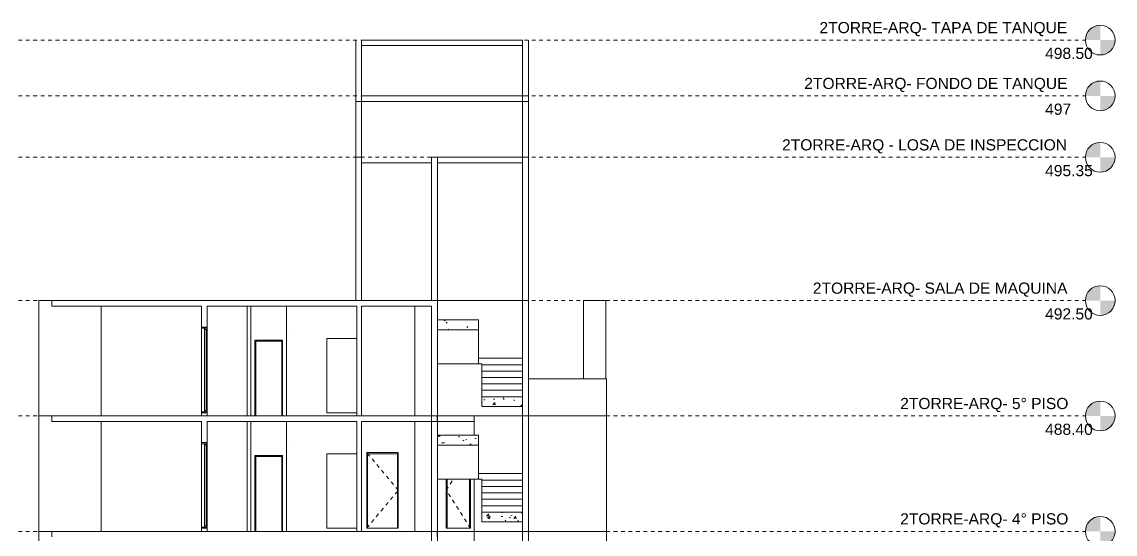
# Model space of a CAD drawing. Header units: millimetres. Extents: x 539 to 842, y -453 to -96.
# Drawn here: x 559.32 to 588.71, y -298.61 to -284.84 of the extents above; entities that cross this region are included whole.
import ezdxf

# ---------------------------------------------------------------- set-up
doc = ezdxf.new("R2010")
doc.units = ezdxf.units.MM
doc.header["$LTSCALE"] = 0.1
doc.linetypes.add('Dash', pattern=[0.006, 0.003, -0.003])
doc.linetypes.add('HIDDEN', pattern=[0.375, 0.25, -0.125])
doc.layers.get('0').update_dxf_attribs({"lineweight": 5})
doc.styles.add('Arial', font='arial.ttf', dxfattribs={"height": 0.245883})

# ---------------------------------------------------------------- blocks, each defined once
blk = doc.blocks.new('Level - M_Level Head - Circle-46083-Section 5')
h = blk.add_hatch(color=8)
edge = h.paths.add_edge_path(flags=0)
edge.add_line((24.474, 472.9), (24.074, 472.9))
edge.add_arc((24.474, 472.9), 0.4, 90, 180, ccw=False)
edge.add_line((24.474, 473.3), (24.474, 472.9))
h = blk.add_hatch(color=8)
edge = h.paths.add_edge_path(flags=0)
edge.add_line((24.474, 472.5), (24.474, 472.9))
edge.add_line((24.474, 472.9), (24.874, 472.9))
edge.add_arc((24.474, 472.9), 0.4, -90, 0, ccw=False)
at = {"color": 8}
blk.add_circle((24.474, 472.9), 0.4, dxfattribs=at)

msp = doc.modelspace()

# ---------------------------------------------------------------- linework, layer by layer
at = {"color": 8, "linetype": 'HIDDEN', "lineweight": 18}
for p, q in [((543.027, -285.332), (587.908, -285.332)), ((543.027, -286.832), (587.908, -286.832)), ((543.027, -288.482), (587.908, -288.482)), ((543.027, -292.332), (587.908, -292.332)), ((543.027, -295.432), (587.908, -295.432)), ((543.027, -298.532), (587.908, -298.532))]:
    msp.add_line(p, q, dxfattribs=at)
at = {"color": 8, "lineweight": 18}
for p, q in [((568.296, -285.332), (568.296, -292.332)), ((568.453, -285.332), (568.453, -288.632)), ((568.453, -285.332), (572.781, -285.332)), ((568.453, -285.482), (568.453, -285.332)), ((572.781, -285.332), (572.781, -295.432)), ((572.781, -285.332), (572.781, -285.482)), ((572.941, -295.432), (572.941, -285.332)), ((572.781, -285.482), (568.453, -285.482)), ((568.296, -286.982), (568.296, -286.832)), ((568.453, -286.832), (572.941, -286.832)), ((572.941, -286.832), (572.941, -286.982)), ((572.941, -286.982), (568.296, -286.982)), ((568.453, -288.482), (568.296, -288.482)), ((568.453, -292.332), (568.453, -288.482)), ((570.496, -288.482), (570.334, -288.482)), ((570.334, -288.482), (570.334, -292.332)), ((570.496, -310.932), (570.496, -288.482)), ((572.781, -288.482), (570.496, -288.482)), ((572.941, -288.482), (572.781, -288.482)), ((568.453, -288.632), (570.334, -288.632)), ((570.496, -288.632), (572.781, -288.632)), ((560.125, -292.332), (559.776, -292.332)), ((559.776, -292.332), (559.776, -295.432)), ((570.334, -292.332), (560.125, -292.332)), ((560.125, -292.332), (560.125, -292.482)), ((570.334, -292.332), (570.496, -292.332)), ((570.496, -292.332), (572.781, -292.332)), ((572.941, -292.332), (572.781, -292.332)), ((574.417, -292.332), (575.017, -292.332)), ((574.417, -294.432), (574.417, -292.332)), ((575.017, -294.432), (575.017, -292.332)), ((560.125, -292.482), (564.147, -292.482)), ((561.453, -292.482), (561.453, -295.432)), ((564.147, -292.482), (564.147, -293.047)), ((564.303, -293.047), (564.303, -292.482)), ((564.303, -292.482), (568.32, -292.482)), ((565.378, -295.432), (565.378, -292.482)), ((565.478, -292.482), (565.478, -295.432)), ((566.429, -295.432), (566.429, -292.482)), ((568.32, -292.482), (568.32, -295.432)), ((568.453, -295.432), (568.453, -292.482)), ((568.453, -292.482), (570.334, -292.482)), ((569.881, -295.432), (569.881, -292.482)), ((570.334, -292.482), (570.334, -310.932)), ((571.596, -292.848), (570.496, -292.848)), ((570.496, -292.848), (570.496, -293.114)), ((571.596, -293.114), (571.596, -292.848)), ((564.147, -293.047), (564.303, -293.047)), ((564.147, -293.047), (564.147, -293.077)), ((564.303, -293.047), (564.147, -293.047)), ((564.147, -293.077), (564.303, -293.077)), ((564.147, -295.317), (564.147, -293.077)), ((564.225, -293.077), (564.225, -293.107)), ((564.303, -293.077), (564.225, -293.077)), ((564.225, -293.107), (564.303, -293.107)), ((564.225, -295.287), (564.225, -293.107)), ((564.27, -293.107), (564.255, -293.107)), ((564.27, -295.287), (564.27, -293.107)), ((564.303, -293.077), (564.303, -293.047)), ((564.303, -293.107), (564.303, -293.077)), ((564.303, -295.287), (564.303, -293.107)), ((566.527, -293.082), (566.53, -293.082)), ((570.496, -293.114), (571.596, -293.114)), ((571.596, -293.114), (571.596, -293.197)), ((571.596, -293.197), (571.596, -293.369)), ((565.579, -295.432), (565.579, -293.397)), ((565.579, -293.397), (566.329, -293.397)), ((566.329, -293.397), (565.579, -293.397)), ((565.579, -295.432), (565.579, -293.397)), ((565.604, -293.422), (565.604, -295.432)), ((565.604, -293.422), (566.304, -293.422)), ((566.304, -295.432), (566.304, -293.422)), ((566.329, -293.397), (566.329, -295.432)), ((566.329, -293.397), (566.329, -295.432)), ((568.319, -293.347), (567.52, -293.347)), ((567.52, -293.347), (567.52, -295.347)), ((568.319, -293.312), (568.319, -295.347)), ((568.453, -293.312), (568.453, -295.347)), ((571.596, -293.369), (571.596, -293.541)), ((571.596, -293.541), (571.596, -293.713)), ((571.596, -293.713), (571.596, -293.886)), ((571.596, -293.882), (571.681, -293.882)), ((571.596, -293.886), (571.596, -294.032)), ((571.681, -293.882), (572.781, -293.882)), ((571.596, -294.032), (570.496, -294.032)), ((571.596, -294.032), (571.681, -294.032)), ((571.681, -294.054), (571.681, -294.032)), ((571.681, -294.226), (571.681, -294.054)), ((571.681, -294.054), (572.781, -294.054)), ((571.681, -294.398), (571.681, -294.226)), ((571.681, -294.226), (572.781, -294.226)), ((571.681, -294.571), (571.681, -294.398)), ((571.681, -294.398), (572.781, -294.398)), ((575.032, -294.432), (572.941, -294.432)), ((575.032, -294.432), (575.032, -295.432)), ((571.681, -294.743), (571.681, -294.571)), ((571.681, -294.571), (572.781, -294.571)), ((571.681, -294.915), (571.681, -294.743)), ((571.681, -294.743), (572.781, -294.743)), ((572.781, -294.915), (571.681, -294.915)), ((571.681, -294.915), (571.681, -295.174)), ((572.781, -295.174), (572.781, -294.915)), ((564.147, -295.317), (564.147, -295.347)), ((564.303, -295.317), (564.147, -295.317)), ((564.147, -295.347), (564.147, -295.432)), ((564.303, -295.347), (564.147, -295.347)), ((564.147, -295.347), (564.303, -295.347)), ((564.225, -295.287), (564.225, -295.317)), ((564.303, -295.287), (564.225, -295.287)), ((564.225, -295.317), (564.303, -295.317)), ((564.255, -295.287), (564.27, -295.287)), ((564.303, -295.317), (564.303, -295.287)), ((564.303, -295.347), (564.303, -295.317)), ((564.303, -295.432), (564.303, -295.347)), ((567.52, -295.347), (568.319, -295.347)), ((567.52, -295.347), (568.319, -295.347)), ((571.681, -295.174), (572.781, -295.174)), ((559.776, -295.432), (559.776, -310.932)), ((560.125, -295.432), (559.776, -295.432)), ((570.334, -295.432), (560.125, -295.432)), ((560.125, -295.432), (560.125, -295.582)), ((560.125, -295.582), (564.147, -295.582)), ((561.453, -295.582), (561.453, -298.532)), ((564.147, -295.582), (564.147, -296.147)), ((564.303, -296.147), (564.303, -295.582)), ((564.303, -295.582), (568.32, -295.582)), ((565.378, -298.532), (565.378, -295.582)), ((565.478, -295.582), (565.478, -298.532)), ((566.429, -298.532), (566.429, -295.582)), ((568.32, -295.582), (568.32, -298.532)), ((568.453, -298.532), (568.453, -295.582)), ((568.453, -295.582), (570.481, -295.582)), ((569.881, -298.532), (569.881, -295.582)), ((570.496, -295.432), (570.334, -295.432)), ((570.481, -295.582), (570.481, -295.432)), ((572.781, -295.432), (570.496, -295.432)), ((571.478, -295.582), (570.496, -295.582)), ((571.478, -295.432), (571.478, -295.948)), ((572.781, -295.432), (572.781, -310.932)), ((572.941, -295.432), (572.781, -295.432)), ((572.941, -310.932), (572.941, -295.432)), ((575.032, -295.432), (572.941, -295.432)), ((575.032, -295.432), (575.032, -310.932)), ((571.596, -295.948), (570.496, -295.948)), ((570.496, -295.948), (570.496, -296.214)), ((571.596, -296.214), (571.596, -295.948)), ((564.147, -296.147), (564.303, -296.147)), ((564.147, -296.147), (564.147, -296.177)), ((564.303, -296.147), (564.147, -296.147)), ((564.147, -296.177), (564.303, -296.177)), ((564.147, -298.417), (564.147, -296.177)), ((564.225, -296.177), (564.225, -296.207)), ((564.303, -296.177), (564.225, -296.177)), ((564.225, -296.207), (564.303, -296.207)), ((564.225, -298.387), (564.225, -296.207)), ((564.27, -296.207), (564.255, -296.207)), ((564.27, -298.387), (564.27, -296.207)), ((564.303, -296.177), (564.303, -296.147)), ((564.303, -296.207), (564.303, -296.177)), ((564.303, -298.387), (564.303, -296.207)), ((566.527, -296.182), (566.53, -296.182)), ((570.496, -296.214), (571.596, -296.214)), ((571.596, -296.214), (571.596, -296.297)), ((565.579, -298.532), (565.579, -296.497)), ((565.579, -296.497), (566.329, -296.497)), ((566.329, -296.497), (565.579, -296.497)), ((565.579, -298.532), (565.579, -296.497)), ((565.604, -296.522), (565.604, -298.532)), ((565.604, -296.522), (566.304, -296.522)), ((566.304, -298.532), (566.304, -296.522)), ((566.329, -296.497), (566.329, -298.532)), ((566.329, -296.497), (566.329, -298.532)), ((568.319, -296.447), (567.52, -296.447)), ((567.52, -296.447), (567.52, -298.447)), ((568.319, -296.412), (568.319, -298.447)), ((568.453, -296.412), (568.453, -298.447)), ((569.438, -296.412), (568.588, -296.412)), ((568.588, -296.412), (568.588, -298.447)), ((568.613, -298.447), (568.613, -296.447)), ((568.613, -296.447), (569.413, -296.447)), ((569.413, -296.447), (569.413, -298.447)), ((569.438, -298.447), (569.438, -296.412)), ((571.596, -296.297), (571.596, -296.469)), ((571.596, -296.469), (571.596, -296.641)), ((571.596, -296.641), (571.596, -296.813)), ((571.596, -296.813), (571.596, -296.986)), ((571.596, -296.982), (571.681, -296.982)), ((571.596, -296.986), (571.596, -297.132)), ((571.681, -296.982), (572.781, -296.982)), ((571.596, -297.132), (570.496, -297.132)), ((570.727, -298.447), (570.727, -297.132)), ((570.752, -298.447), (570.752, -297.132)), ((571.352, -297.132), (571.352, -298.447)), ((571.377, -297.132), (571.377, -298.447)), ((571.475, -297.132), (571.475, -298.532)), ((571.596, -297.132), (571.681, -297.132)), ((571.681, -297.154), (571.681, -297.132)), ((571.681, -297.326), (571.681, -297.154)), ((571.681, -297.154), (572.781, -297.154)), ((571.681, -297.498), (571.681, -297.326)), ((571.681, -297.326), (572.781, -297.326)), ((571.681, -297.671), (571.681, -297.498)), ((571.681, -297.498), (572.781, -297.498)), ((571.681, -297.843), (571.681, -297.671)), ((571.681, -297.671), (572.781, -297.671)), ((571.681, -298.015), (571.681, -297.843)), ((571.681, -297.843), (572.781, -297.843)), ((572.781, -298.015), (571.681, -298.015)), ((571.681, -298.015), (571.681, -298.274)), ((571.681, -298.274), (572.781, -298.274)), ((572.781, -298.274), (572.781, -298.015)), ((560.125, -298.532), (559.776, -298.532)), ((570.334, -298.532), (560.125, -298.532)), ((560.125, -298.532), (560.125, -298.682)), ((564.147, -298.417), (564.147, -298.447)), ((564.303, -298.417), (564.147, -298.417)), ((564.147, -298.447), (564.147, -298.532)), ((564.303, -298.447), (564.147, -298.447)), ((564.147, -298.447), (564.303, -298.447)), ((564.225, -298.387), (564.225, -298.417)), ((564.303, -298.387), (564.225, -298.387)), ((564.225, -298.417), (564.303, -298.417)), ((564.255, -298.387), (564.27, -298.387)), ((564.303, -298.417), (564.303, -298.387)), ((564.303, -298.447), (564.303, -298.417)), ((564.303, -298.532), (564.303, -298.447)), ((567.52, -298.447), (568.319, -298.447)), ((567.52, -298.447), (568.319, -298.447)), ((568.588, -298.447), (568.613, -298.447)), ((569.413, -298.447), (568.613, -298.447)), ((569.413, -298.447), (569.438, -298.447)), ((570.496, -298.532), (570.334, -298.532)), ((570.481, -298.682), (570.481, -298.532)), ((570.496, -298.532), (571.475, -298.532)), ((570.752, -298.447), (570.727, -298.447)), ((570.784, -298.447), (570.752, -298.447)), ((571.377, -298.447), (570.784, -298.447)), ((570.784, -298.447), (571.352, -298.447)), ((571.475, -298.532), (572.781, -298.532)), ((571.478, -298.532), (571.478, -299.048)), ((572.941, -298.532), (572.781, -298.532)), ((575.032, -298.532), (572.941, -298.532))]:
    msp.add_line(p, q, dxfattribs=at)
at = {"color": 8, "linetype": 'Continuous', "lineweight": 18}
for p, q in [((570.632, -292.849), (570.634, -292.848)), ((570.663, -292.848), (570.699, -292.872)), ((570.698, -292.874), (570.707, -292.848)), ((570.727, -292.915), (570.752, -292.938)), ((571.19, -292.848), (571.196, -292.852)), ((570.772, -293.114), (570.794, -293.097)), ((571.281, -293.053), (571.308, -293.032)), ((571.733, -295.009), (571.76, -294.988)), ((571.996, -294.974), (572.024, -294.992)), ((572.255, -294.937), (572.282, -294.916)), ((572.258, -294.962), (572.283, -294.985)), ((572.538, -294.997), (572.567, -295.015)), ((571.681, -295.078), (571.691, -295.087)), ((571.975, -295.134), (572.024, -295.076)), ((571.988, -295.125), (572.049, -295.13)), ((572.041, -295.134), (572.029, -295.07)), ((572.723, -295.174), (572.752, -295.139)), ((572.765, -295.174), (572.758, -295.134)), ((570.511, -295.963), (570.539, -295.981)), ((570.536, -295.962), (570.561, -295.985)), ((570.602, -296.158), (570.636, -296.154)), ((570.655, -296.165), (570.682, -296.144)), ((571.053, -295.986), (571.082, -296.004)), ((571.169, -296.1), (571.196, -296.079)), ((571.25, -296.073), (571.284, -296.068)), ((571.355, -296.214), (571.381, -296.187)), ((571.392, -296.214), (571.388, -296.183)), ((571.499, -296.04), (571.533, -296.036)), ((571.596, -296.009), (571.596, -296.01)), ((571.811, -298.124), (571.86, -298.066)), ((571.822, -298.118), (571.883, -298.123)), ((571.827, -298.165), (571.897, -298.138)), ((571.839, -298.159), (571.89, -298.193)), ((571.876, -298.126), (571.864, -298.062)), ((571.881, -298.126), (571.91, -298.144)), ((571.888, -298.194), (571.909, -298.132)), ((572.21, -298.137), (572.244, -298.133)), ((572.213, -298.015), (572.238, -298.031)), ((572.308, -298.229), (572.333, -298.252)), ((572.424, -298.149), (572.452, -298.168)), ((572.463, -298.104), (572.497, -298.099)), ((572.54, -298.188), (572.589, -298.129)), ((572.552, -298.182), (572.612, -298.187)), ((572.604, -298.19), (572.593, -298.126)), ((572.644, -298.257), (572.671, -298.237)), ((572.752, -298.036), (572.781, -298.054))]:
    msp.add_line(p, q, dxfattribs=at)
at = {"color": 8, "linetype": 'Dash', "lineweight": 18}
for p, q in [((569.438, -297.429), (568.588, -296.412)), ((570.727, -297.429), (570.918, -297.132)), ((568.588, -298.447), (569.438, -297.429)), ((571.377, -298.447), (570.727, -297.429))]:
    msp.add_line(p, q, dxfattribs=at)

# ---------------------------------------------------------------- block references
at = {"color": 8, "lineweight": 18}
for p in [(563.834, -758.232), (563.834, -759.732), (563.834, -761.382), (563.834, -765.232), (563.834, -768.332), (563.834, -771.432)]:
    msp.add_blockref('Level - M_Level Head - Circle-46083-Section 5', p, dxfattribs=at)

# ---------------------------------------------------------------- texts
at = {"color": 8, "lineweight": 18, "char_height": 0.3, "attachment_point": 1, "style": 'Arial'}
for s, insert, width in [('2TORRE-ARQ- TAPA DE TANQUE', (580.761, -284.847), 8.19325), ('498.50', (586.826, -285.539), 0.86582), ('2TORRE-ARQ- FONDO DE TANQUE', (580.351, -286.347), 8.69029), ('497', (586.826, -287.039), 0.86582), ('2TORRE-ARQ - LOSA DE INSPECCION', (579.755, -287.997), 9.41181), ('495.35', (586.826, -288.689), 0.86582), ('2TORRE-ARQ- SALA DE MAQUINA', (580.582, -291.847), 8.4097), ('492.50', (586.826, -292.539), 0.86582), ('2TORRE-ARQ- 5° PISO', (582.93, -294.947), 5.56371), ('488.40', (586.826, -295.639), 0.86582), ('2TORRE-ARQ- 4° PISO', (582.93, -298.047), 5.56371)]:
    msp.add_mtext(s, dxfattribs=dict(at, insert=insert, width=width))

doc.saveas('drawing.dxf')
